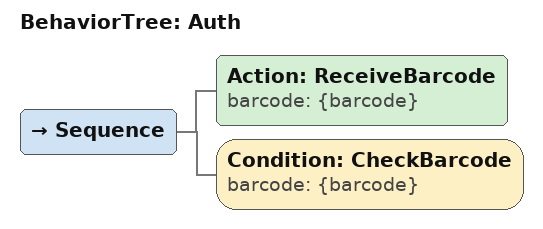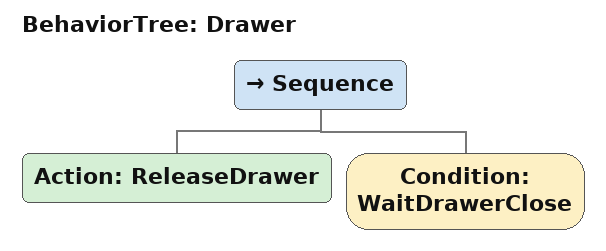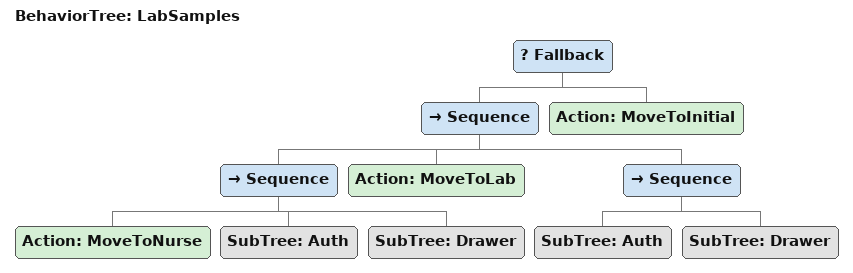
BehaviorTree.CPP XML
<?xml version="1.0"?>
<root main_tree_to_execute="LabSamples" BTCPP_format="3" >
    <BehaviorTree ID="Auth">
        <Sequence>
		<Action ID="ReceiveBarcode" barcode="{barcode}"/>
		<Condition ID="CheckBarcode" barcode="{barcode}"/>
        </Sequence>
    </BehaviorTree>
    <BehaviorTree ID="Drawer">
        <Sequence>
            <Action ID="ReleaseDrawer"/>
            <Condition ID="WaitDrawerClose"/>
        </Sequence>
    </BehaviorTree>
    <BehaviorTree ID="LabSamples">
        <Fallback>
            <Sequence>
                <Sequence>
                    <Action ID="MoveToNurse"/>
                    <SubTree ID="Auth"/>
                    <SubTree ID="Drawer"/>
                </Sequence>
                <Action ID="MoveToLab"/>
                <Sequence>
                    <SubTree ID="Auth"/>
                    <SubTree ID="Drawer"/>
                </Sequence>
            </Sequence>
            <Action ID="MoveToInitial"/>
        </Fallback>
    </BehaviorTree>
</root>
